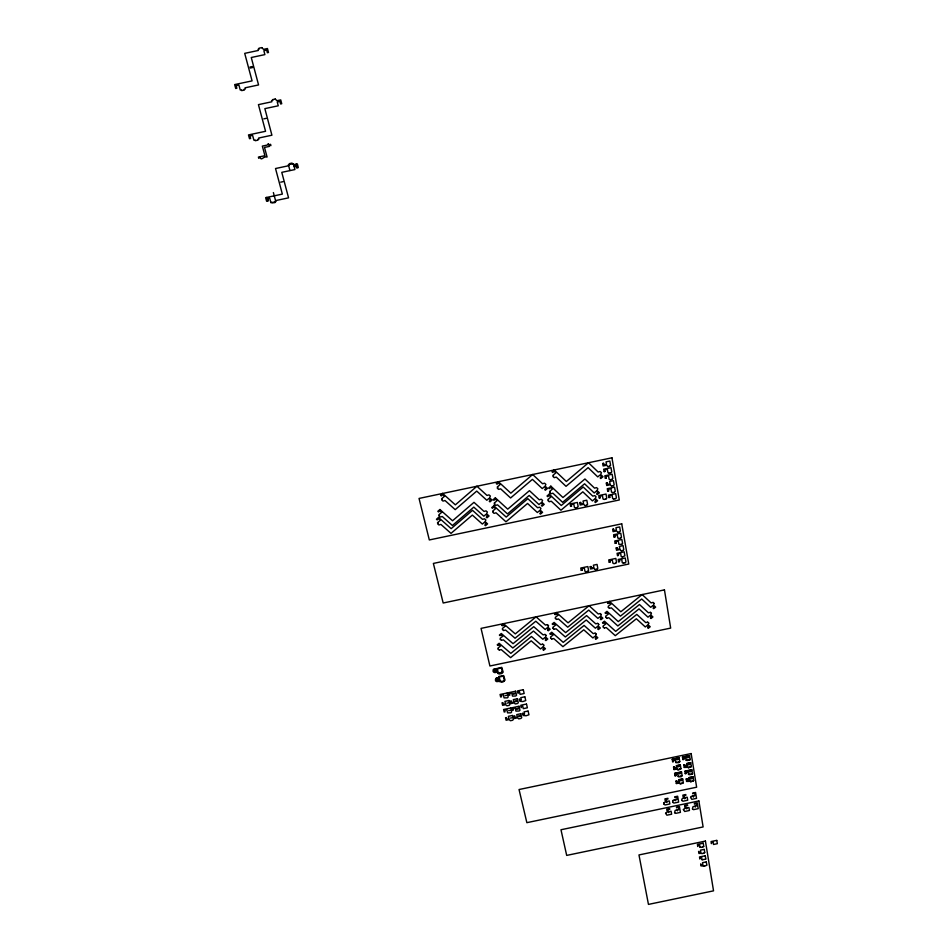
<?xml version="1.0" encoding="UTF-8"?>
<svg xmlns="http://www.w3.org/2000/svg" width="952" height="952" viewBox="0 0 952 952"><rect width="100%" height="100%" fill="white"/><g stroke="black" fill="none" stroke-linecap="round" stroke-linejoin="round"><path stroke-width="1.43" d="M663.841 802.952L665.424 801.762L664.913 798.895L667.864 798.288L667.983 798.942L666.043 799.347L666.436 801.548L669.304 800.941L669.839 803.964L665.115 804.952L664.127 804.333M672.683 801.084L673.409 800.061L677.134 799.287L676.753 797.086L674.813 797.49L674.706 796.824L677.645 796.217L678.657 802.096L673.933 803.083L672.969 802.476M690.569 797.348L691.307 796.324L695.031 795.551L694.663 793.337L692.735 793.742L692.628 793.087L695.567 792.469L696.543 798.359L691.807 799.347L690.569 797.431M665.591 813.222L667.233 812.032L666.745 809.224L669.673 808.605L669.792 809.236L667.864 809.64L668.244 811.818L671.112 811.223L671.636 814.222L666.924 815.198L665.579 813.317M683.405 809.497L685.059 808.308L684.583 805.499L687.522 804.88L687.63 805.511L685.702 805.916L686.071 808.105L688.939 807.498L689.438 810.497L684.726 811.485L683.393 809.605M495.326 669.922L495.992 669.827M496.028 670.148L495.397 670.256M496.777 669.625L497.444 669.53M497.468 669.851L496.849 669.958M498.539 672.683L499.181 672.564M499.205 672.945L498.61 673.016M501.418 672.076L502.061 671.957M502.109 672.302L499.431 673.373L498.277 672.945L497.503 669.649L495.302 670.113L495.706 671.85L494.814 672.041L494.207 669.47L501.454 667.959L502.406 672.076L501.406 672.291M501.561 625.262L503.501 623.667L515.282 633.901L536.071 616.825L545.448 625.095L547.281 624.631M502.228 625.845L502.358 625.726A1.571 1.321 -9.6 0 0 503.168 625.059L505.143 626.237L502.394 628.498L502.525 629.439M503.763 630.521L505.595 630.057L515.056 638.245L535.798 621.228L545.163 629.462L547.198 627.796L548.495 629.486A1.559 1.297 -11.8 0 0 547.686 630.153L547.543 630.26M499.36 635.091L501.299 633.508L513.057 643.659L533.751 626.69L543.104 634.889L544.925 634.437M500.026 635.662L500.157 635.555A1.571 1.309 -9.4 0 0 500.966 634.889L502.93 636.055L500.193 638.304L500.324 639.244M501.561 640.303L503.382 639.851L512.819 647.979L533.489 631.057L542.83 639.232L544.853 637.578L546.15 639.244A1.559 1.297 -11.6 0 0 545.341 639.911L545.21 640.018M497.182 644.861L499.11 643.278L510.831 653.358L531.454 636.483L540.784 644.623L542.604 644.171M497.848 645.42L497.979 645.313A1.559 1.297 -9.3 0 0 498.777 644.647L500.74 645.801L498.015 648.038L498.146 648.978M499.383 650.038L501.204 649.573L510.605 657.642L531.192 640.827L540.51 648.931L542.533 647.289L543.818 648.955A1.547 1.285 -11.4 0 0 543.021 649.609L542.878 649.716M554.54 614.147L556.492 612.541L568.047 622.834L589.086 605.698L598.261 614.004L600.105 613.54M555.183 614.73L555.325 614.611A1.571 1.321 -12.3 0 0 556.135 613.945L558.086 615.123L555.302 617.396L555.409 618.348M548.495 625.702L547.876 627.237L550.137 629.236L548.197 630.831M556.622 619.419L558.455 618.955L567.725 627.201L588.729 610.113L597.904 618.395L599.962 616.729L601.224 618.419A1.559 1.297 -14.4 0 0 600.403 619.086L600.26 619.193M552.16 624.012L554.112 622.418L565.631 632.628L586.587 615.611L595.75 623.846L597.57 623.393M552.803 624.595L552.945 624.476A1.571 1.309 -12.1 0 0 553.755 623.81L555.694 624.988L552.922 627.237L553.029 628.189M546.139 635.496L545.532 637.019L547.793 639.006L545.853 640.589M554.242 629.26L556.075 628.796L565.321 636.971L586.242 619.99L595.381 628.201L597.439 626.547L598.701 628.225A1.559 1.297 -14.2 0 0 597.88 628.891L597.737 628.998M549.792 633.818L551.743 632.235L563.239 642.362L584.111 625.44L593.239 633.627L595.059 633.163M550.446 634.389L550.577 634.282A1.559 1.297 -11.9 0 0 551.386 633.615L553.326 634.782L550.565 637.019L550.673 637.959M543.806 645.218L543.199 646.741L545.46 648.705L543.521 650.276M551.886 639.018L553.707 638.554L562.929 646.67L583.766 629.796L592.882 637.947L594.929 636.293L596.19 637.971A1.559 1.285 -13.9 0 0 595.381 638.625L595.238 638.732M607.554 603.021L609.542 601.414L620.847 611.755L642.148 594.56L651.132 602.913L652.965 602.449M608.185 603.604L608.328 603.485A1.571 1.321 -15 0 0 609.149 602.818L611.065 604.008L608.257 606.281L608.34 607.233M601.295 614.623L600.652 616.17L602.866 618.181L600.902 619.776M609.53 608.316L611.374 607.852L620.442 616.134L641.707 598.998L650.68 607.317L652.763 605.65L654 607.352A1.571 1.297 -17 0 0 653.167 608.019L653.024 608.126M604.996 612.933L606.971 611.327L618.253 621.596L639.47 604.508L648.431 612.802L650.264 612.338M605.627 613.504L605.769 613.397A1.571 1.309 -14.7 0 0 606.591 612.731L608.495 613.909L605.698 616.17L605.781 617.122M598.76 624.464L598.118 625.988L600.331 627.987L598.38 629.569M606.971 618.193L608.804 617.729L617.848 625.952L639.03 608.911L647.979 617.17L650.061 615.504L651.287 617.193A1.559 1.285 -16.6 0 0 650.454 617.86L650.323 617.967M602.449 622.775L604.413 621.18L615.67 631.366L636.805 614.385L645.742 622.608L647.574 622.156M603.08 623.346L603.223 623.239A1.559 1.297 -14.4 0 0 604.044 622.572L605.948 623.738L603.152 625.988L603.247 626.928M596.25 634.222L595.619 635.746L597.82 637.721L595.869 639.304M604.425 627.999L606.245 627.535L615.278 635.686L636.376 618.764L645.301 626.952L647.372 625.297L648.598 626.975A1.559 1.285 -16.3 0 0 647.776 627.642L647.634 627.749M654.131 603.532L653.465 605.091L655.642 607.102L653.643 608.709M651.418 613.409L650.751 614.944L652.929 616.956L650.942 618.538M648.728 623.215L648.062 624.75L650.228 626.737L648.252 628.32M249.959 67.045L252.387 66.533M250.233 68.044L252.649 67.532M263.787 118.857L266.179 118.357M289.872 164.149L291.764 163.756M288.658 165.005L289.741 164.363M293.275 164.018L291.99 163.899M288.658 165.731L275.521 168.528L282.351 194.101L265.632 197.659L266.62 201.277L267.69 201.05L266.727 197.421M275.545 200.61L288.563 197.849L281.78 172.348L294.906 169.563L293.966 165.945L296.607 165.386M293.99 166.017L295.834 165.624L296.405 167.802L297.167 167.647M280.697 182.165L283.03 181.677M267.036 198.67L269.678 198.183L270.904 202.693L274.89 202.645L274.688 201.895L275.83 201.645L273.379 192.566M267.655 200.848L268.416 200.682L267.845 198.575M270.987 202.3L272.26 202.431M275.556 201.336L274.45 201.967M272.486 202.574L274.319 202.181M602.783 463.422L603.544 463.267M608.007 466.623L609.649 466.278M604.246 471.692L605.008 471.537M609.161 473.192L610.803 472.846M605.413 478.249L606.174 478.082M610.315 479.737L611.946 479.392M606.4 482.985L607.162 482.831M611.577 486.127L613.207 485.782M607.852 491.137L608.602 490.982M612.719 492.612L614.349 492.267M599.332 498.015L600.081 497.86M579.851 502.537L580.601 502.382M609.006 497.598L609.756 497.444M570.724 506.393L571.474 506.226M604.211 499.479L605.829 499.145M613.861 499.062L615.48 498.729M585.04 505.643L586.658 505.298M575.615 507.844L577.233 507.511M612.767 529.229L613.504 529.062M617.848 532.251L619.454 531.906M614.171 537.106L614.909 536.952M618.955 538.511L620.561 538.178M615.289 543.354L616.027 543.199M621.656 544.425L618.895 544.294L618.324 541.069L615.861 541.581L616.122 543.068M616.23 547.876L616.967 547.721M621.275 550.851L622.87 550.518M617.622 555.647L618.348 555.492M622.37 557.027L624.881 555.801L624.179 551.815L617.074 553.314L617.479 555.563M609.28 562.239L610.018 562.085M590.24 566.654L590.978 566.5M618.717 561.799L619.454 561.644M581.327 570.367L582.065 570.212M614.028 563.632L615.623 563.298M623.453 563.179L625.048 562.858M595.298 569.582L596.892 569.248M586.099 571.736L587.682 571.402M523.183 689.736L517.555 690.914L518.09 693.294L518.364 691.807L519.435 691.58L520.066 694.377L524.159 693.52L523.326 689.807M513.259 693.496L515.02 693.139M505.155 695.638L506.678 695.317M513.414 694.163L515.163 693.806M524.778 696.804L520.803 697.637L521.327 699.946L520.268 700.172L519.375 698.935L519.911 701.291L522.862 701.564L525.742 700.565L524.909 696.876M515.02 701.041L516.769 700.672M506.916 703.171L508.427 702.85M515.175 701.695L516.924 701.327M526.408 704.063L520.803 705.242L521.339 707.586L521.613 706.11L522.672 705.896L523.303 708.657L527.372 707.8L526.551 704.135M516.71 708.538L518.447 708.169M508.654 710.656L510.165 710.347M516.853 709.192L518.602 708.835M527.979 711.061L524.028 711.882L524.552 714.167L523.493 714.393L522.6 713.167L523.136 715.499L526.075 715.761L528.943 714.773L528.122 711.12M518.447 715.987L520.185 715.618M510.379 718.106L511.89 717.784M518.602 716.642L520.339 716.273M672.255 759.422L679.169 757.982M682.548 757.268L689.557 755.805M686.916 757.197L688.605 756.84M673.254 760.053L675.361 759.613M683.548 757.899L685.737 757.447M676.789 759.708L678.252 759.41M687.011 757.816L688.701 757.459M672.6 761.564L673.457 761.386M682.881 759.41L683.738 759.232M675.801 762.373L678.931 762.326M679.74 761.552L678.824 761.743L678.99 762.552L675.861 762.6L675.289 759.387L673.195 759.827L673.516 761.6L672.659 761.79L672.195 759.196L679.097 757.756L679.811 761.778L678.895 761.969M686.166 760.208L689.355 760.315L690.117 759.387M687.154 760.243L686.237 760.434L685.678 757.221L683.476 757.685L683.798 759.458L682.941 759.636L682.477 757.042L689.486 755.579L690.188 759.613L689.272 759.803M687.166 760.529L689.284 760.089M676.42 765.884L680.359 765.063M690.759 762.885L686.82 763.706L687.201 766.015L685 766.467L684.678 764.694L683.822 764.872L684.286 767.455L688.356 767.3M673.599 767.252L674.456 767.074M683.893 765.099L684.75 764.92M688.117 764.266L689.795 763.909M677.991 766.776L679.454 766.479M688.213 764.884L689.902 764.527M674.647 768.395L676.741 767.955M684.94 766.241L687.13 765.789L686.749 763.48L690.688 762.659L691.378 766.669L690.462 766.86M673.933 769.383L676.884 768.764L678.074 770.049L680.93 768.609M684.214 767.229L687.261 766.586L688.439 767.812L691.307 766.443M676.943 768.99L674.004 769.609L673.528 767.026L674.385 766.848L674.718 768.621L676.812 768.181L676.348 765.658L680.299 764.837L681.001 768.835L680.085 769.026M676.991 769.43L680.121 769.383M688.367 767.586L690.486 767.145M674.671 773.536L681.549 772.108M684.904 771.406L691.878 769.942M689.236 771.298L690.926 770.953M675.67 774.166L677.753 773.726M685.892 772.024L688.082 771.572M679.181 773.809L680.632 773.5M689.343 771.917L691.021 771.572M675.004 775.654L675.861 775.475M685.226 773.512L686.083 773.333M678.193 776.451L681.299 776.404M682.108 775.63L681.204 775.821L681.37 776.63L678.252 776.677L677.681 773.5L675.599 773.94L675.932 775.702L675.075 775.88L674.611 773.31L681.477 771.882L682.179 775.856L681.275 776.047M688.498 774.297L691.676 774.404L692.425 773.476M689.474 774.333L688.57 774.523L688.01 771.346L685.821 771.798L686.154 773.559L685.297 773.738L684.845 771.179L691.807 769.716L692.497 773.702L691.592 773.893M689.498 774.619L691.604 774.178M678.8 779.926L682.727 779.105M693.056 776.951L689.141 777.76L689.522 780.033L687.344 780.497L687.011 778.736L686.166 778.914L686.618 781.473L690.664 781.306M676.003 781.283L676.848 781.104M686.237 779.141L687.082 778.962M690.426 778.296L692.104 777.939M680.359 780.795L681.811 780.485M690.533 778.903L692.211 778.558M677.039 782.401L679.121 781.973M687.273 780.271L689.45 779.807L689.069 777.534L692.996 776.713L693.675 780.688L692.77 780.878M676.337 783.377L679.264 782.77L680.442 784.043L683.286 782.615M686.559 781.247L689.581 780.604L690.747 781.818L693.603 780.462M679.323 782.996L676.396 783.603L675.932 781.057L676.789 780.878L677.11 782.627L679.192 782.199L678.74 779.7L682.655 778.879L683.357 782.841L682.441 783.032M679.371 783.425L682.477 783.377M690.676 781.592L692.782 781.152M692.699 809.105L693.52 809.652L698.221 808.664L697.269 802.845L694.341 803.464L694.436 804.095L696.364 803.69L696.721 805.88L693.02 806.653L692.378 808.938M703.135 843.21L697.423 844.4L697.768 846.483L698.137 845.078L699.553 844.781L699.958 847.209M716.713 840.378L711.084 841.556L711.418 843.639L711.798 842.234L713.131 841.949L713.536 844.483L717.344 843.686L716.832 840.438M700.113 847.28L701.065 847.328M703.647 846.542L702.754 846.971M701.219 847.399L702.635 847.101M704.147 849.386L700.446 850.16L700.803 852.266L699.387 852.552L698.578 851.385L698.935 853.468L700.981 853.361M701.136 853.432L702.076 853.468M704.658 852.706L703.79 853.111M702.231 853.551L703.671 853.254M705.194 855.788L699.518 856.967L699.851 859.025L700.232 857.633L701.636 857.347L702.041 859.739M702.195 859.811L705.706 859.085M706.194 861.893L702.528 862.667L702.873 864.737L701.457 865.035L700.66 863.88L701.005 865.939L703.052 865.832M703.207 865.903L704.135 865.939M706.705 865.178L705.848 865.582M704.29 866.011L705.729 865.713M682.025 800.608L682.989 801.215L687.713 800.227L687.213 797.205L684.333 797.812L683.952 795.61L685.892 795.206L685.785 794.539L682.834 795.158L683.322 798.014L681.763 799.168L681.941 800.489M674.647 812.77L675.718 813.365L680.418 812.377L679.431 806.57L676.491 807.189L676.598 807.82L678.526 807.415L678.907 809.593L675.194 810.366L674.575 812.663M498.134 649.121L499.205 650.038M500.312 639.387L501.395 640.315M502.513 629.593L503.584 630.521M542.771 644.159L543.818 645.075M550.661 638.102L551.708 639.018M545.103 634.425L546.15 635.353M553.029 628.332L554.076 629.26M547.448 624.631L548.507 625.559M555.397 618.491L556.456 619.431M595.238 633.163L596.261 634.08M603.223 627.071L604.258 627.999M597.749 623.381L598.772 624.31M605.769 617.265L606.805 618.193M600.272 613.54L601.307 614.48M608.328 607.388L609.363 608.328M647.741 622.144L648.74 623.072M650.43 612.338L651.442 613.266M653.143 602.449L654.155 603.389M289.908 170.479L288.385 164.672L289.539 164.434L289.337 163.661L292.002 163.09L293.632 164.684L297.357 163.887L298.321 167.588L297.238 167.814L296.25 164.125M582.16 570.081L581.886 568.63L584.326 568.106L584.933 571.283L585.956 571.652M581.184 570.284L580.756 568.047L587.836 566.559L588.586 570.51L587.777 571.271M575.472 507.761L574.413 507.368L573.782 504.048L571.283 504.572L571.581 506.095M570.581 506.309L570.129 503.965L577.376 502.442L578.162 506.583L577.34 507.368M591.121 566.571L591.394 568.035L593.834 567.523L593.393 565.179L597.059 564.405L597.797 568.356L596.987 569.129M590.145 566.785L590.561 569.01L593.977 568.296L595.155 569.51M580.744 502.466L581.029 503.989L583.528 503.465L583.064 501.014L586.813 500.228L587.586 504.37L586.765 505.167M579.744 502.68L580.184 505.024L583.683 504.286L584.897 505.56M663.841 803.036L664.056 804.226M600.188 497.717L599.915 496.194L602.414 495.659L603.021 499.003L604.056 499.395M599.189 497.932L598.76 495.575L606.019 494.052L606.769 498.205L605.936 499.003M610.113 561.966L609.851 560.502L612.303 559.99L612.874 563.168L613.885 563.548M609.137 562.168L608.733 559.919L615.825 558.431L616.539 562.394L615.718 563.168M607.305 482.914L607.578 484.461L610.089 483.925L609.649 481.438L613.421 480.653L614.159 484.842L613.314 485.651M608.709 490.839L608.435 489.304L610.946 488.769L611.529 492.125L612.576 492.529M609.851 497.301L609.589 495.778L612.088 495.242L612.672 498.574L613.719 498.979M603.687 463.35L603.961 464.921L606.495 464.386L606.043 461.863L609.851 461.065L610.589 465.326L609.756 466.135M605.115 471.395L604.841 469.836L607.364 469.3L607.959 472.704L609.018 473.108M606.281 477.952L606.007 476.393L608.518 475.869L609.113 479.249L610.173 479.653M602.675 463.565L603.104 465.968L606.638 465.23L607.852 466.539M604.103 471.609L603.675 469.205L611.005 467.67L611.743 471.906L610.91 472.716M605.27 478.166L604.841 475.774L612.148 474.239L612.886 478.451L612.053 479.261M606.293 483.128L606.721 485.496L610.232 484.758L611.434 486.044M607.709 491.053L607.281 488.685L614.564 487.162L615.289 491.339L614.457 492.136M608.852 497.515L608.435 495.159L615.694 493.636L616.42 497.789L615.587 498.586M617.11 547.793L617.372 549.268L619.823 548.757L619.407 546.388L623.084 545.615L623.786 549.613L622.977 550.387M618.455 555.361L618.193 553.885L620.644 553.374L621.204 556.575L622.227 556.956M619.55 561.525L619.3 560.062L621.739 559.55L622.299 562.727L623.322 563.108M613.647 529.145L613.909 530.645L616.384 530.121L615.956 527.717L619.669 526.944L620.383 531.002L619.55 531.775M615.016 536.809L614.754 535.322L617.217 534.81L617.788 538.047L618.812 538.439M616.122 548.007L616.527 550.268L619.966 549.542L621.132 550.768M618.574 561.728L618.181 559.478L625.262 557.991L625.964 561.954L625.143 562.727M612.66 529.36L613.064 531.644L616.527 530.918L617.705 532.168M614.028 537.023L613.623 534.738L620.775 533.239L621.477 537.273L620.656 538.047M615.147 543.271L614.742 540.998L621.87 539.498L622.584 543.521L621.763 544.294M666.721 801.227L666.924 802.357M668.542 811.52L668.732 812.627M666.257 801.322L666.459 802.453M672.671 801.168L672.885 802.357M675.515 799.394L675.706 800.513M677.288 809.688L677.479 810.807M675.051 799.49L675.242 800.62M684.821 797.443L685.012 798.573M686.559 807.748L686.749 808.867M684.357 797.55L684.548 798.668M693.401 795.658L693.591 796.788M695.103 805.963L695.293 807.082M692.937 795.753L693.127 796.883M703.254 843.27L703.766 846.411M704.266 849.446L704.777 852.564M705.313 855.848L705.825 858.954M706.324 861.953L706.824 865.047M504.203 681.025C501.871 683.738 499.764 680.43 496.837 681.656C493.338 681.263 497.194 674.611 498.229 679.252L498.919 679.109L498.765 676.527L503.656 675.551L505.048 680.133L504.203 681.025M493.445 669.434C491.172 673.302 498.122 673.564 496.194 670.565L496.896 670.422L497.658 673.361L499.169 673.992L501.906 673.469L503.156 672.16L501.752 667.352L493.469 669.351M442.656 493.457L440.562 495.29L441.276 495.921L442.68 494.707L444.453 496.313L441.609 498.777L442.275 499.372L441.668 499.895L443.001 501.097L445.024 500.526L455.211 509.641L476.738 491.089L486.805 500.252L488.923 498.443L490.661 500.026L489.257 501.24L489.959 501.871L492.065 500.062L489.625 497.837L490.339 496.063L489.03 494.873L487.007 495.445L476.928 486.246L455.353 504.857L442.656 493.457M439.907 509.51L437.825 511.319L438.527 511.95L439.919 510.748L441.692 512.319L438.872 514.77L439.526 515.353L438.932 515.877L440.264 517.055L442.263 516.484L452.402 525.504L473.81 507.118L483.83 516.186L485.937 514.389L487.674 515.948L486.27 517.15L486.96 517.781L489.066 515.984L486.639 513.783L487.341 512.033L486.032 510.855L484.032 511.426L473.989 502.335L452.545 520.768L439.907 509.51M438.539 517.471L436.456 519.268L437.17 519.899L438.563 518.697L440.324 520.268L437.503 522.696L438.17 523.291L437.575 523.802L438.896 524.98L440.895 524.409L451.01 533.37L472.347 515.08L482.355 524.076L484.449 522.291L486.186 523.85L484.782 525.04L485.484 525.671L487.579 523.886L485.151 521.696L485.853 519.959L484.556 518.78L482.545 519.352L472.525 510.32L451.153 528.658L438.539 517.471M498.408 481.724L496.278 483.557L496.968 484.199L498.396 482.973L500.133 484.58L497.253 487.055L497.908 487.662L497.289 488.186L498.598 489.387L500.621 488.816L510.593 497.979L532.406 479.368L542.259 488.578L544.401 486.758L546.115 488.352L544.687 489.566L545.365 490.209L547.507 488.388L545.115 486.151L545.865 484.378L544.58 483.176L542.557 483.747L532.68 474.501L510.831 493.172L498.408 481.724M495.349 497.837L493.231 499.645L493.933 500.288L495.337 499.074L497.075 500.669L494.207 503.12L494.861 503.715L494.255 504.239L495.552 505.417L497.563 504.846L507.487 513.913L529.169 495.468L538.987 504.572L541.117 502.775L542.818 504.346L541.402 505.548L542.081 506.178L544.211 504.382L541.831 502.168L542.569 500.419L541.283 499.229L539.272 499.8L529.443 490.661L507.725 509.153L495.349 497.837M493.838 505.833L491.72 507.63L492.422 508.261L493.826 507.059L495.564 508.642L492.696 511.081L493.35 511.676L492.743 512.188L494.04 513.366L496.052 512.807L505.952 521.803L527.563 503.453L537.368 512.509L539.486 510.712L541.188 512.283L539.772 513.473L540.45 514.104L542.569 512.307L540.2 510.117L540.926 508.368L539.653 507.19L537.654 507.761L527.836 498.669L506.19 517.079L493.838 505.833M554.195 469.967L552.029 471.811L552.719 472.454L554.159 471.228L555.861 472.846L552.945 475.334L553.576 475.94L552.957 476.464L554.242 477.678L556.265 477.095L566.023 486.317L588.122 467.634L597.761 476.892L599.938 475.072L601.605 476.678L600.153 477.892L600.819 478.535L602.997 476.714L600.652 474.465L601.426 472.68L600.177 471.466L598.153 472.049L588.491 462.743L566.357 481.486L554.195 469.967M550.839 486.151L548.685 487.971L549.375 488.614L550.803 487.4L552.505 488.995L549.601 491.458L550.232 492.053L549.613 492.577L550.887 493.767L552.91 493.195L562.62 502.311L584.587 483.806L594.191 492.957L596.345 491.149L598.011 492.731L596.571 493.933L597.237 494.576L599.391 492.767L597.071 490.542L597.832 488.781L596.583 487.591L594.572 488.162L584.944 478.975L562.953 497.527L550.839 486.151M549.173 494.183L547.031 495.992L547.709 496.623L549.137 495.421L550.839 497.003L547.935 499.455L548.578 500.05L547.959 500.573L549.233 501.752L551.244 501.192L560.942 510.236L582.826 491.827L592.418 500.919L594.572 499.122L596.226 500.704L594.798 501.894L595.452 502.525L597.606 500.728L595.286 498.527L596.047 496.765L594.81 495.587L592.798 496.147L583.195 487.019L561.263 505.488L549.173 494.183M261.788 47.6L259.015 48.195L259.241 49.052L258.051 49.314L258.349 50.456L244.712 53.36L252.078 80.884L234.656 84.585L235.727 88.488L236.834 88.25L236.132 85.692L238.916 85.097L240.261 90.023L241.439 89.774L241.677 90.618L244.414 90.035L244.188 89.191L245.366 88.941L245.069 87.822L258.563 84.942L251.268 57.501L264.882 54.609L263.871 50.718L266.691 50.123L267.369 52.729L268.488 52.491L267.452 48.516L263.514 49.349L261.788 47.6M275.247 99.044L272.522 99.627L272.736 100.436L271.558 100.686L271.844 101.781L258.432 104.637L265.56 131.293L248.484 134.922L249.519 138.694L250.614 138.456L249.936 135.981L252.601 135.41L253.898 140.182L255.065 139.932L255.279 140.718L257.98 140.146L257.766 139.361L258.932 139.111L258.635 138.04L271.915 135.208L264.858 108.635L278.258 105.791L277.27 102.031L279.971 101.459L280.626 103.982L281.732 103.744L280.733 99.9L276.925 100.71L275.247 99.044M268.274 143.942L267.203 145.073L262.335 146.096L264.918 155.7L258.409 157.08L258.754 158.341L260.182 157.151C261.11 161.745 263.466 155.735 267.084 157.02L264.501 147.429L269.368 146.406L269.035 145.132L270.915 145.62L270.582 144.347L268.916 144.704L268.274 143.942M611.946 457.805L419.047 498.432L429.316 539.951L619.288 499.978L611.946 457.805M621.727 523.826L433.374 563.429L443.18 603.009L628.76 564.036L621.727 523.826M664.448 589.883L481.046 628.379L489.911 665.995L670.672 628.094L664.448 589.883M503.346 676.134L499.217 677.003L499.812 679.561L497.622 680.014L497.218 678.288L496.325 678.467L496.92 681.025L500.002 680.371L501.323 681.537L503.441 681.085L504.298 680.24L503.346 676.134M507.237 692.973L500.074 694.472L500.657 696.983L501.549 696.804L501.168 695.15L503.346 694.698L504.084 697.875L507.38 697.84L508.178 697.019L507.237 692.973M515.639 691.212L508.416 692.723L508.999 695.246L509.891 695.055L509.51 693.401L511.748 692.937L512.473 696.114L515.746 696.007L516.567 695.257L515.639 691.212M508.987 700.517L504.905 701.374L505.476 703.826L503.299 704.278L502.918 702.635L502.025 702.814L502.62 705.313L505.667 704.682L506.928 705.825L509.118 705.361L509.927 704.539L508.987 700.517M517.4 698.756L513.318 699.613L513.878 702.064L511.64 702.528L511.272 700.886L510.379 701.065L510.962 703.576L514.068 702.921L515.306 703.98L517.495 703.516L518.316 702.778L517.4 698.756M510.724 708.014L503.596 709.514L504.179 712.001L505.072 711.81L504.679 710.18L506.845 709.728L507.583 712.869L510.855 712.834L511.652 712.025L510.724 708.014M519.078 706.265L511.89 707.776L512.462 710.263L513.354 710.085L512.973 708.443L515.199 707.979L515.924 711.12L519.173 711.013L519.994 710.275L519.078 706.265M512.45 715.476L508.392 716.332L508.951 718.748L506.797 719.2L506.416 717.57L505.536 717.76L506.107 720.236L509.153 719.593L510.403 720.723L512.581 720.271L513.378 719.45L512.45 715.476M520.815 713.726L516.746 714.583L517.305 716.999L515.091 717.463L514.711 715.833L513.83 716.023L514.401 718.498L517.507 717.844L518.733 718.891L520.911 718.439L521.72 717.701L520.815 713.726M691.14 753.556L519.042 789.529L526.861 822.671L696.638 787.209L691.14 753.556M698.875 800.953L560.978 829.751L566.69 855.408L703.111 826.943L698.875 800.953M705.42 841.08L638.971 854.944L648.455 904.4L713.536 890.846L705.42 841.08"/></g></svg>
